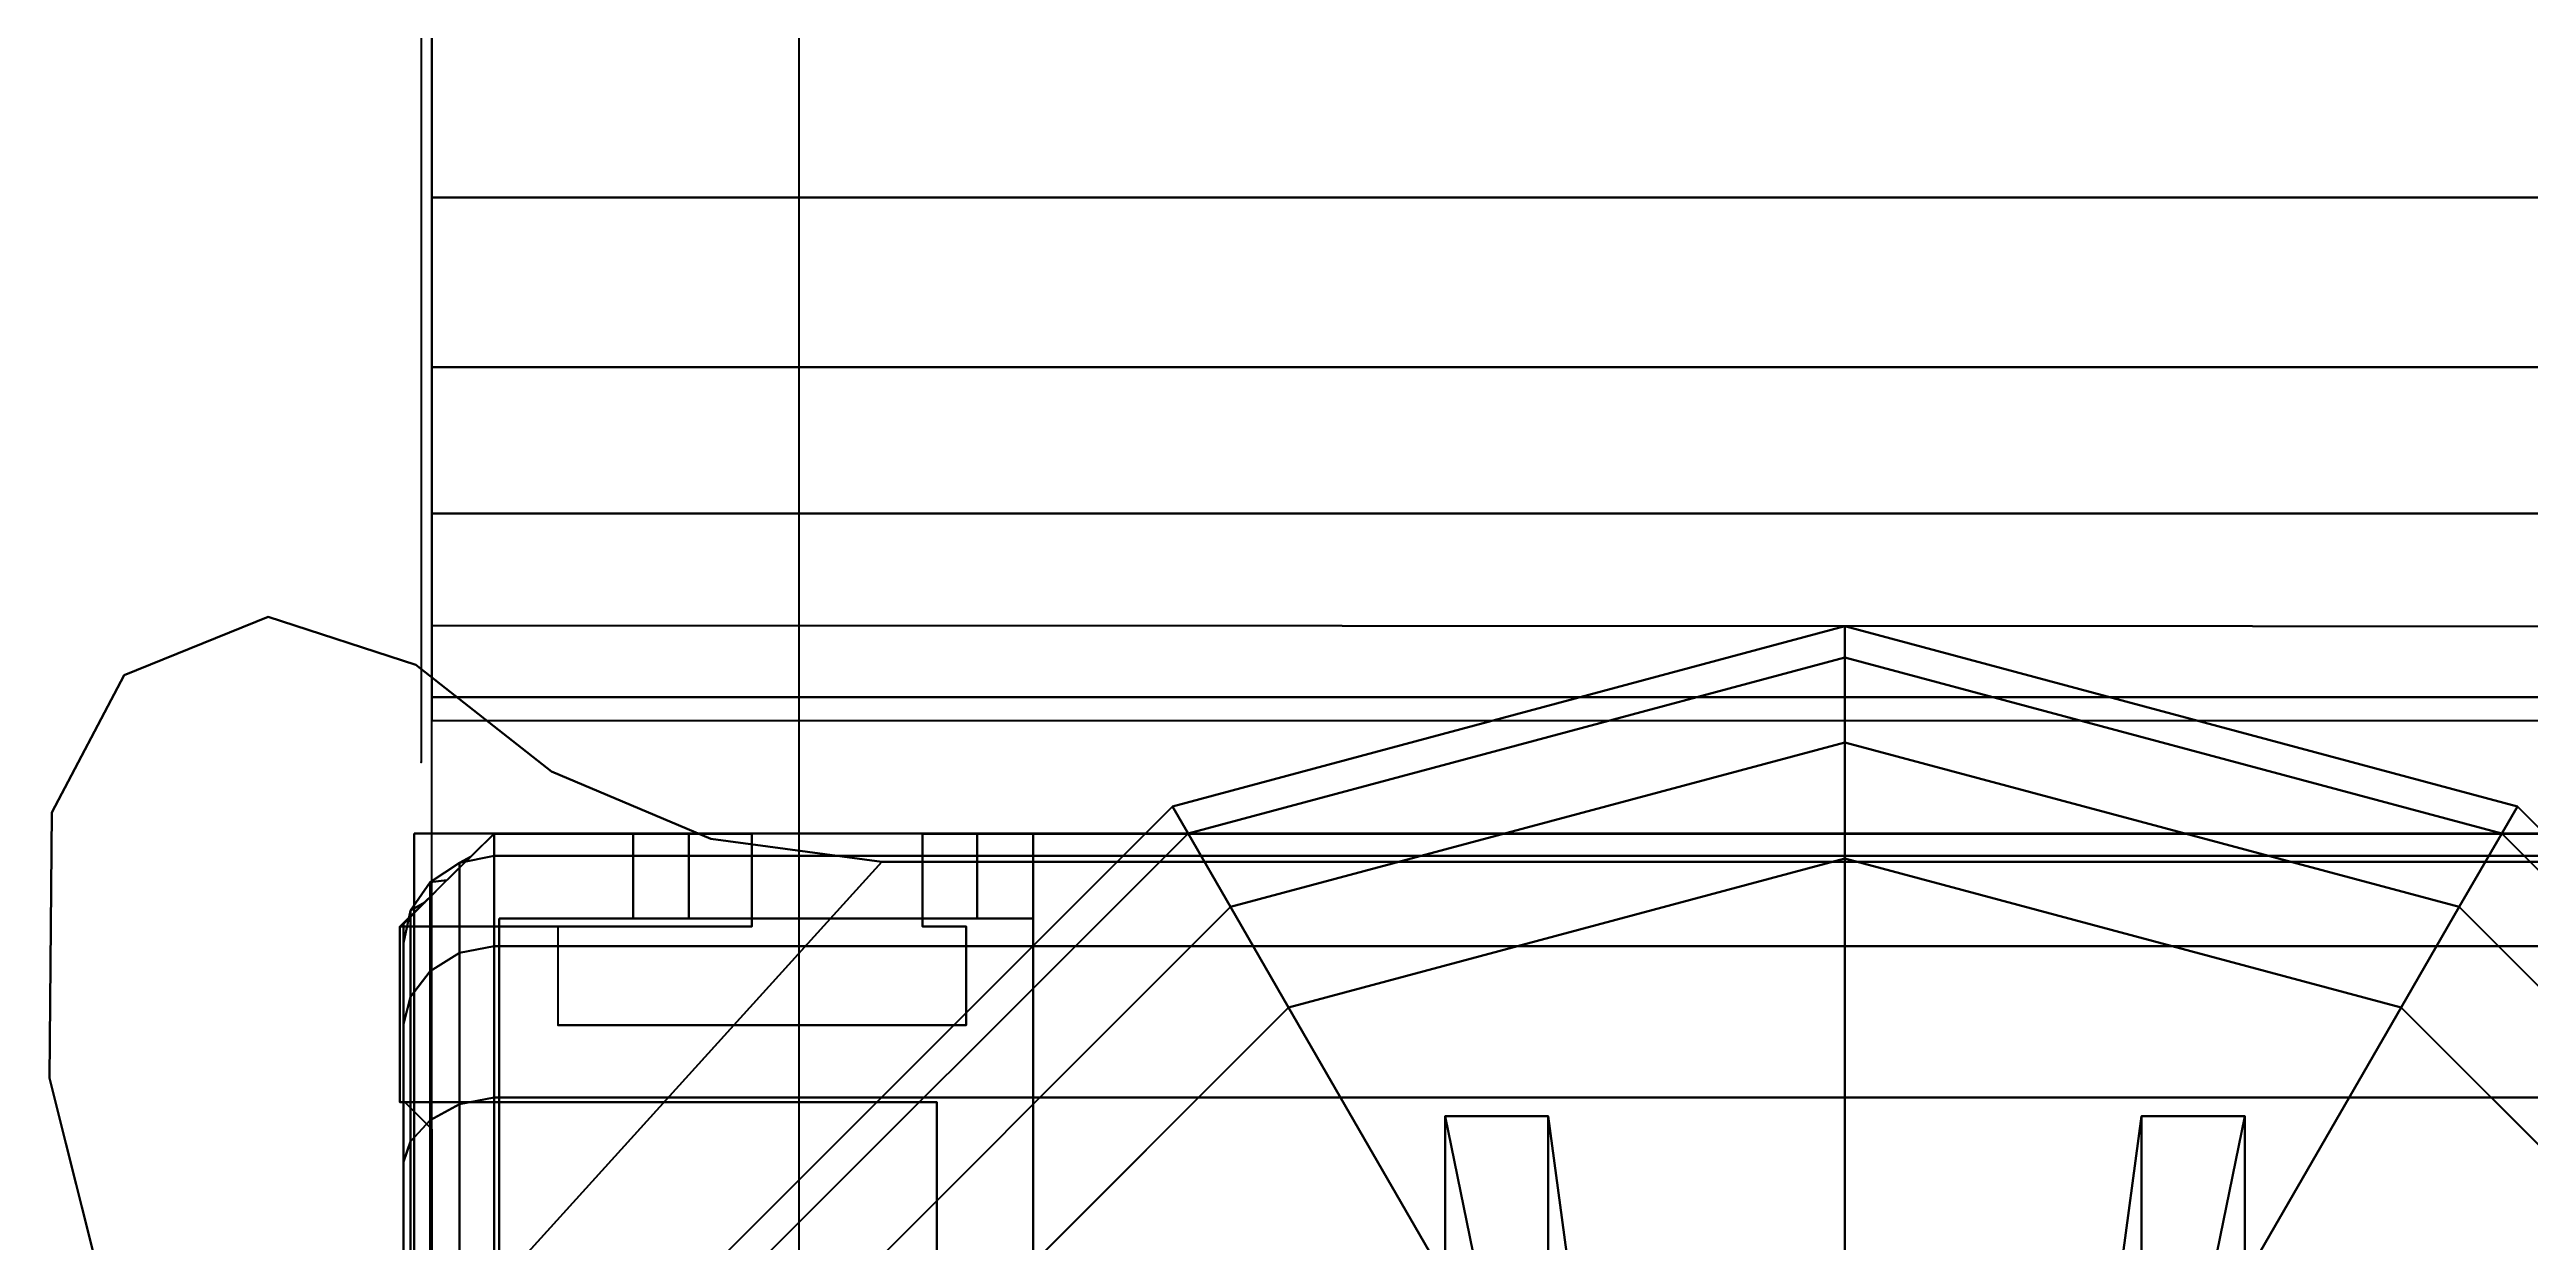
# Model space of a CAD drawing. Extents: x -170 to 1783, y -20 to 1205.
# Drawn here: x 379.971 to 381.724, y 284.27 to 285.111 of the extents above; entities that cross this region are included whole.
import ezdxf
from ezdxf.enums import TextEntityAlignment as Align

# ---------------------------------------------------------------- set-up
doc = ezdxf.new("R2010")
doc.units = 0
doc.header["$LTSCALE"] = 96
doc.header["$MEASUREMENT"] = 0
for name, color, linetype in [('A-FURN-3-PANEL-GLIDE', 7, 'Continuous'), ('A-FURN-3-PANEL-GLIDE-HOUSING', 7, 'Continuous'), ('A-FURN-3-PANEL-RACE', 7, 'Continuous'), ('A-FURN-3-PANEL-TOPCAP', 7, 'Continuous'), ('A-FURN-3-PANEL-TRIM', 7, 'Continuous'), ('A-FURN-P-PNLS', 7, 'Continuous'), ('MAIN_ELECTRICAL', 7, 'Continuous'), ('MAIN_PANEL', 7, 'Continuous'), ('MAIN_PANEL_COMP', 7, 'Continuous'), ('SM', 7, 'Continuous')]:
    doc.layers.add(name, color=color, linetype=linetype)

# ---------------------------------------------------------------- blocks, each defined once
blk = doc.blocks.new('EC-EFN-256')
at = {"layer": 'A-FURN-3-PANEL-GLIDE', "color": 20, "linetype": 'Continuous'}
for points in [[(23.5799, 1.8052, 0.2464), (23.5909, 1.8242, 0.1642), (23.9392, 1.4759, 0.1642), (23.9202, 1.4649, 0.2464)], [(23.5909, 1.8242, 0.1642), (23.5799, 1.8052, 0.0821), (23.9202, 1.4649, 0.0821), (23.9392, 1.4759, 0.1642)], [(23.5498, 1.7531, 0.3065), (23.5799, 1.8052, 0.2464), (23.9202, 1.4649, 0.2464), (23.8681, 1.4348, 0.3065)], [(23.5799, 1.8052, 0.0821), (23.5498, 1.7531, 0.022), (23.8681, 1.4348, 0.022), (23.9202, 1.4649, 0.0821)], [(23.5088, 1.682, 0.3285), (23.5498, 1.7531, 0.3065), (23.8681, 1.4348, 0.3065), (23.797, 1.3937, 0.3285)], [(23.5498, 1.7531, 0.022), (23.5088, 1.682), (23.797, 1.3937), (23.8681, 1.4348, 0.022)], [(23.2163, 1.1754, 0.3285), (23.5088, 1.682, 0.3285), (23.797, 1.3937, 0.3285), (23.2904, 1.1013, 0.3285)], [(23.9202, 1.4649, 0.2464), (23.9392, 1.4759, 0.1642), (24.0668, 1, 0.1642), (24.0447, 1, 0.2464)], [(23.9392, 1.4759, 0.1642), (23.9202, 1.4649, 0.0821), (24.0447, 1, 0.0821), (24.0668, 1, 0.1642)], [(23.8681, 1.4348, 0.3065), (23.9202, 1.4649, 0.2464), (24.0447, 1, 0.2464), (23.9846, 1, 0.3065)], [(23.9202, 1.4649, 0.0821), (23.8681, 1.4348, 0.022), (23.9846, 1, 0.022), (24.0447, 1, 0.0821)], [(23.797, 1.3937, 0.3285), (23.8681, 1.4348, 0.3065), (23.9846, 1, 0.3065), (23.9025, 1, 0.3285)], [(23.8681, 1.4348, 0.022), (23.797, 1.3937), (23.9025, 1), (23.9846, 1, 0.022)], [(23.2904, 1.1013, 0.3285), (23.797, 1.3937, 0.3285), (23.9025, 1, 0.3285), (23.3175, 1, 0.3285)], [(23.3175, 1, 0.3285), (23.9025, 1, 0.3285), (23.797, 0.6063, 0.3285), (23.2904, 0.8988, 0.3285)], [(23.9025, 1, 0.3285), (23.9846, 1, 0.3065), (23.8681, 0.5652, 0.3065), (23.797, 0.6063, 0.3285)], [(23.9846, 1, 0.022), (23.9025, 1), (23.797, 0.6063), (23.8681, 0.5652, 0.022)], [(23.9846, 1, 0.3065), (24.0447, 1, 0.2464), (23.9202, 0.5351, 0.2464), (23.8681, 0.5652, 0.3065)], [(24.0447, 1, 0.0821), (23.9846, 1, 0.022), (23.8681, 0.5652, 0.022), (23.9202, 0.5351, 0.0821)], [(24.0447, 1, 0.2464), (24.0668, 1, 0.1642), (23.9392, 0.5241, 0.1642), (23.9202, 0.5351, 0.2464)], [(24.0668, 1, 0.1642), (24.0447, 1, 0.0821), (23.9202, 0.5351, 0.0821), (23.9392, 0.5241, 0.1642)], [(23.2904, 0.8988, 0.3285), (23.797, 0.6063, 0.3285), (23.5088, 0.318, 0.3285), (23.2163, 0.8246, 0.3285)], [(23.797, 0.6063, 0.3285), (23.8681, 0.5652, 0.3065), (23.5498, 0.2469, 0.3065), (23.5088, 0.318, 0.3285)], [(23.8681, 0.5652, 0.022), (23.797, 0.6063), (23.5088, 0.318), (23.5498, 0.2469, 0.022)], [(23.8681, 0.5652, 0.3065), (23.9202, 0.5351, 0.2464), (23.5799, 0.1948, 0.2464), (23.5498, 0.2469, 0.3065)], [(23.9202, 0.5351, 0.0821), (23.8681, 0.5652, 0.022), (23.5498, 0.2469, 0.022), (23.5799, 0.1948, 0.0821)], [(23.9202, 0.5351, 0.2464), (23.9392, 0.5241, 0.1642), (23.5909, 0.1758, 0.1642), (23.5799, 0.1948, 0.2464)], [(23.9392, 0.5241, 0.1642), (23.9202, 0.5351, 0.0821), (23.5799, 0.1948, 0.0821), (23.5909, 0.1758, 0.1642)]]:
    blk.add_3dface(points, dxfattribs=at)
at = {"layer": 'A-FURN-3-PANEL-GLIDE', "color": 20, "linetype": 'Continuous', "invisible_edges": 12}
for points in [[(23.115, 1), (23.797, 1.3937), (23.5088, 1.682)], [(23.115, 1), (23.9025, 1), (23.797, 1.3937)], [(23.115, 1), (23.5088, 0.318), (23.797, 0.6063)], [(23.115, 1), (23.797, 0.6063), (23.9025, 1)]]:
    blk.add_3dface(points, dxfattribs=at)
at = {"layer": 'A-FURN-3-PANEL-GLIDE-HOUSING', "color": 40, "linetype": 'Continuous'}
for points in [[(23.3151, 1.2001, 2.2447), (23.72, 1.283, 3.3867), (23.72, 1.283, 3.5747), (23.115, 1.283, 3.5747)], [(23.72, 1.21, 3.3867), (23.72, 1.283, 3.3867), (23.3151, 1.2001, 2.2447), (23.2635, 1.1485, 2.2447)], [(23.72, 1.21, 3.3867), (23.72, 1.21, 3.5747), (23.72, 1.283, 3.5747), (23.72, 1.283, 3.3867)], [(23.115, 1.21, 3.5747), (23.72, 1.21, 3.5747), (23.72, 1.21, 3.3867), (23.2635, 1.1485, 2.2447)], [(23.72, 0.79, 3.3867), (23.72, 0.79, 3.5747), (23.115, 0.79, 3.5747), (23.2635, 0.8515, 2.2447)], [(23.72, 0.717, 3.3867), (23.72, 0.79, 3.3867), (23.2635, 0.8515, 2.2447), (23.3151, 0.7999, 2.2447)], [(23.3151, 0.7999, 2.2447), (23.115, 0.717, 3.5747), (23.72, 0.717, 3.5747), (23.72, 0.717, 3.3867)], [(23.72, 0.79, 3.5747), (23.72, 0.79, 3.3867), (23.72, 0.717, 3.3867), (23.72, 0.717, 3.5747)]]:
    blk.add_3dface(points, dxfattribs=at)
at = {"layer": 'A-FURN-3-PANEL-GLIDE-HOUSING', "color": 40, "linetype": 'Continuous', "invisible_edges": 4}
for points in [[(23.72, 1.283, 3.5747), (23.72, 1.21, 3.5747), (23.115, 1.21, 3.5747), (23.115, 1.283, 3.5747)], [(23.72, 0.79, 3.5747), (23.72, 0.717, 3.5747), (23.115, 0.717, 3.5747), (23.115, 0.79, 3.5747)]]:
    blk.add_3dface(points, dxfattribs=at)
at = {"layer": 'A-FURN-3-PANEL-RACE', "color": 40, "linetype": 'Continuous'}
for points, invisible_edges in [([(0.08, 2.0125, 3.515), (0.08, 2.0125, 0.3963), (23.92, 2.0125, 0.3963), (23.92, 2.0125, 3.515)], 8), ([(23.5, 1.5745, 0.3963), (23.92, 1.5745, 0.3963), (23.92, 2.0125, 0.3963), (0.08, 2.0125, 0.3963)], 8), ([(23.86, 1.9525, 3.515), (23.4, 1.9525, 3.515), (23.4, 2.0125, 3.515), (23.92, 2.0125, 3.515)], 8), ([(23.86, 1.5745, 3.515), (23.86, 1.9525, 3.515), (23.92, 2.0125, 3.515), (23.92, 1.5745, 3.515)], 2), ([(23.92, 1.8575, 3.1951), (23.92, 2.0125, 3.515), (23.92, 2.0125, 0.3963), (23.92, 1.8575, 1.4986)], 5), ([(23.92, 1.8181, 1.4986), (23.92, 1.8575, 1.4986), (23.92, 2.0125, 0.3963), (23.92, 1.5745, 0.3963)], 10), ([(23.92, 1.5745, 3.245), (23.92, 1.5745, 3.515), (23.92, 2.0125, 3.515), (23.92, 1.8575, 3.1951)], 4), ([(23.86, 1.9525, 0.4563), (0.14, 1.9525, 0.4563), (0.14, 1.9525, 3.515), (23.86, 1.9525, 3.515)], 4), ([(23.5, 1.5745, 0.4563), (0.14, 1.9525, 0.4563), (23.86, 1.9525, 0.4563), (23.86, 1.5745, 0.4563)], 1), ([(23.86, 1.9525, 0.4563), (23.86, 1.9525, 3.515), (23.86, 1.8575, 3.1951), (23.86, 1.8575, 1.4986)], 10), ([(23.86, 1.5745, 0.4563), (23.86, 1.9525, 0.4563), (23.86, 1.8575, 1.4986), (23.86, 1.8181, 1.4986)], 10), ([(23.86, 1.8575, 3.1951), (23.86, 1.9525, 3.515), (23.86, 1.5745, 3.515), (23.86, 1.5745, 3.245)], 1), ([(23.86, 1.5745, 1.7894), (23.86, 1.5745, 0.4563), (23.86, 1.8181, 1.4986), (23.86, 1.614, 1.7894)], 2), ([(23.92, 1.614, 1.7894), (23.92, 1.8181, 1.4986), (23.92, 1.5745, 0.3963), (23.92, 1.5745, 1.7894)], 2), ([(23.5, 1.5745, 0.3963), (23.5, 1.5745, 0.4563), (23.86, 1.5745, 0.4563), (23.92, 1.5745, 0.3963)], 4), ([(23.92, 1.5745, 0.3963), (23.86, 1.5745, 0.4563), (23.86, 1.5745, 1.7894), (23.92, 1.5745, 1.7894)], 1)]:
    blk.add_3dface(points, dxfattribs=dict(at, invisible_edges=invisible_edges))
for points in [[(23.86, 1.8575, 1.4986), (23.86, 1.8575, 3.1951), (23.92, 1.8575, 3.1951), (23.92, 1.8575, 1.4986)], [(23.92, 1.8181, 1.4986), (23.86, 1.8181, 1.4986), (23.86, 1.8575, 1.4986), (23.92, 1.8575, 1.4986)], [(23.86, 1.8575, 3.1951), (23.86, 1.5745, 3.245), (23.92, 1.5745, 3.245), (23.92, 1.8575, 3.1951)], [(23.92, 1.614, 1.7894), (23.86, 1.614, 1.7894), (23.86, 1.8181, 1.4986), (23.92, 1.8181, 1.4986)], [(23.92, 1.5745, 1.7894), (23.86, 1.5745, 1.7894), (23.86, 1.614, 1.7894), (23.92, 1.614, 1.7894)], [(23.86, 1.5745, 3.245), (23.86, 1.5745, 3.515), (23.92, 1.5745, 3.515), (23.92, 1.5745, 3.245)]]:
    blk.add_3dface(points, dxfattribs=at)
at = {"layer": 'A-FURN-3-PANEL-TOPCAP', "color": 60, "linetype": 'Continuous'}
for points, invisible_edges in [([(23.6879, 2.02, 56.0929), (23.5581, 2.02, 56.1974), (23.4956, 2.02, 56.0891), (23.5995, 2.02, 56.0044)], 10), ([(23.6768, 2.02, 55.8949), (23.5995, 2.02, 56.0044), (23.5854, 2, 55.9903), (23.6595, 2, 55.8849)], 10), ([(23.7851, 2.02, 55.9575), (23.6879, 2.02, 56.0929), (23.5995, 2.02, 56.0044), (23.6768, 2.02, 55.8949)], 10), ([(23.7217, 2.02, 55.7687), (23.6768, 2.02, 55.8949), (23.6595, 2, 55.8849), (23.7024, 2, 55.7635)], 10), ([(23.8425, 2.02, 55.8011), (23.7851, 2.02, 55.9575), (23.6768, 2.02, 55.8949), (23.7217, 2.02, 55.7687)], 10), ([(23.731, 2.02, 55.635), (23.7217, 2.02, 55.7687), (23.7024, 2, 55.7635), (23.711, 2, 55.635)], 2), ([(23.711, 2, 55.635), (23.711, 0, 55.635), (23.731, -0.02, 55.635), (23.731, 2.02, 55.635)], 5), ([(23.856, 2.02, 55.635), (23.8425, 2.02, 55.8011), (23.7217, 2.02, 55.7687), (23.731, 2.02, 55.635)], 2), ([(23.856, -0.02, 55.635), (23.856, 2.02, 55.635), (23.731, 2.02, 55.635), (23.731, -0.02, 55.635)], 5), ([(23.8715, 2.0047, 55.635), (23.856, 2.02, 55.635), (23.856, -0.02, 55.635), (23.8715, -0.0047, 55.635)], 10), ([(23.6595, 2, 55.8849), (23.5854, 2, 55.9903), (23.5252, 2, 55.9301), (23.5858, 2, 55.8424)], 10), ([(23.7024, 2, 55.7635), (23.6595, 2, 55.8849), (23.5858, 2, 55.8424), (23.6202, 2, 55.7415)], 10), ([(23.711, 2, 55.635), (23.7024, 2, 55.7635), (23.6202, 2, 55.7415), (23.6259, 2, 55.635)], 2), ([(23.711, 0, 55.635), (23.711, 2, 55.635), (23.6259, 2, 55.635), (23.6259, 0, 55.635)], 5), ([(23.8715, -0.0047, 55.635), (23.8871, 0.0106, 55.635), (23.8871, 1.9894, 55.635), (23.8715, 2.0047, 55.635)], 10), ([(23.9035, 1.9727, 55.635), (23.8871, 1.9894, 55.635), (23.8871, 0.0106, 55.635), (23.9035, 0.0273, 55.635)], 10), ([(23.9035, 0.0273, 55.635), (23.92, 0.044, 55.635), (23.92, 1.956, 55.635), (23.9035, 1.9727, 55.635)], 8)]:
    blk.add_3dface(points, dxfattribs=dict(at, invisible_edges=invisible_edges))
for points in [[(23.5581, 2.02, 56.1974), (23.6879, 2.02, 56.0929), (23.7022, 2.0151, 56.1072), (23.5669, 2.0151, 56.2168)], [(23.6879, 2.02, 56.0929), (23.7851, 2.02, 55.9575), (23.8045, 2.0151, 55.9663), (23.7022, 2.0151, 56.1072)], [(23.7851, 2.02, 55.9575), (23.8425, 2.02, 55.8011), (23.8656, 2.0151, 55.8048), (23.8045, 2.0151, 55.9663)], [(23.8425, 2.02, 55.8011), (23.856, 2.02, 55.635), (23.8715, 2.0047, 55.635), (23.8656, 2.0151, 55.8048)], [(23.5669, 2.0151, 56.2168), (23.7022, 2.0151, 56.1072), (23.7172, 2.0013, 56.1222), (23.5775, 2.0013, 56.2349)], [(23.5775, 2.0013, 56.2349), (23.7172, 2.0013, 56.1222), (23.7287, 1.9805, 56.1337), (23.5864, 1.9805, 56.248)], [(23.7022, 2.0151, 56.1072), (23.8045, 2.0151, 55.9663), (23.8226, 2.0013, 55.977), (23.7172, 2.0013, 56.1222)], [(23.7172, 2.0013, 56.1222), (23.8226, 2.0013, 55.977), (23.8356, 1.9805, 55.9859), (23.7287, 1.9805, 56.1337)], [(23.8045, 2.0151, 55.9663), (23.8656, 2.0151, 55.8048), (23.8857, 2.0013, 55.8104), (23.8226, 2.0013, 55.977)], [(23.8226, 2.0013, 55.977), (23.8857, 2.0013, 55.8104), (23.8994, 1.9805, 55.8155), (23.8356, 1.9805, 55.9859)], [(23.8656, 2.0151, 55.8048), (23.8715, 2.0047, 55.635), (23.8871, 1.9894, 55.635), (23.8857, 2.0013, 55.8104)], [(23.8857, 2.0013, 55.8104), (23.8871, 1.9894, 55.635), (23.9035, 1.9727, 55.635), (23.8994, 1.9805, 55.8155)], [(23.5864, 1.9805, 56.248), (23.7287, 1.9805, 56.1337), (23.7332, 1.956, 56.1382), (23.5901, 1.956, 56.2528)], [(23.7287, 1.9805, 56.1337), (23.8356, 1.9805, 55.9859), (23.8405, 1.956, 55.9895), (23.7332, 1.956, 56.1382)], [(23.8356, 1.9805, 55.9859), (23.8994, 1.9805, 55.8155), (23.9043, 1.956, 55.8177), (23.8405, 1.956, 55.9895)], [(23.8994, 1.9805, 55.8155), (23.9035, 1.9727, 55.635), (23.92, 1.956, 55.635), (23.9043, 1.956, 55.8177)], [(23.7332, 0.044, 56.1382), (23.5901, 0.044, 56.2528), (23.5901, 1.956, 56.2528), (23.7332, 1.956, 56.1382)], [(23.8405, 0.044, 55.9895), (23.7332, 0.044, 56.1382), (23.7332, 1.956, 56.1382), (23.8405, 1.956, 55.9895)], [(23.9043, 0.044, 55.8177), (23.8405, 0.044, 55.9895), (23.8405, 1.956, 55.9895), (23.9043, 1.956, 55.8177)], [(23.92, 0.044, 55.635), (23.9043, 0.044, 55.8177), (23.9043, 1.956, 55.8177), (23.92, 1.956, 55.635)]]:
    blk.add_3dface(points, dxfattribs=at)
at = {"layer": 'A-FURN-3-PANEL-TRIM', "color": 60, "linetype": 'Continuous'}
for points, invisible_edges in [([(23.5649, 2.2249, 3.5747), (23.4, 2.1348, 3.5747), (23.935, 2.269, 3.5747), (23.7471, 2.2706, 3.5747)], 2), ([(23.5649, 2.2249, 4.2397), (23.7471, 2.2706, 4.2397), (23.935, 2.269, 4.2397), (23.4, 2.1348, 4.2397)], 4), ([(23.5649, 2.2249, 3.8013), (23.7471, 2.2706, 3.8013), (23.935, 2.269, 3.8013), (23.4, 2.1348, 3.8013)], 4), ([(23.5649, 2.2249, 4.013), (23.4, 2.1348, 4.013), (23.935, 2.269, 4.013), (23.7471, 2.2706, 4.013)], 2), ([(23.935, 2.269, 3.5747), (23.4, 2.1348, 3.5747), (24.0735, 2.1159, 3.5747), (24.0322, 2.2178, 3.5747)], 3), ([(23.935, 2.269, 4.2397), (24.0322, 2.2178, 4.2397), (24.0735, 2.1159, 4.2397), (23.4, 2.1348, 4.2397)], 12), ([(23.935, 2.269, 3.8013), (24.0322, 2.2178, 3.8013), (24.0735, 2.1159, 3.8013), (23.4, 2.1348, 3.8013)], 12), ([(23.935, 2.269, 4.013), (23.4, 2.1348, 4.013), (24.0735, 2.1159, 4.013), (24.0322, 2.2178, 4.013)], 3), ([(23.4, 2.1348, 3.5747), (23.4, 0.3185, 3.5747), (23.9, 0.3185, 3.5747), (23.9, 1.6815, 3.5747)], 10), ([(24.0735, 2.1159, 3.5747), (23.4, 2.1348, 3.5747), (23.9639, 1.9153, 3.5747), (24.0395, 2.0114, 3.5747)], 3), ([(23.9639, 1.9153, 3.5747), (23.4, 2.1348, 3.5747), (23.9, 1.6815, 3.5747), (23.9163, 1.8027, 3.5747)], 3), ([(23.4, 2.1348, 4.2397), (23.9, 1.6815, 4.2397), (23.9, 0.3185, 4.2397), (23.4, 0.3185, 4.2397)], 5), ([(24.0735, 2.1159, 4.2397), (24.0395, 2.0114, 4.2397), (23.9639, 1.9153, 4.2397), (23.4, 2.1348, 4.2397)], 12), ([(23.9639, 1.9153, 4.2397), (23.9163, 1.8027, 4.2397), (23.9, 1.6815, 4.2397), (23.4, 2.1348, 4.2397)], 12), ([(24.0735, 2.1159, 3.8013), (24.0395, 2.0114, 3.8013), (23.9639, 1.9153, 3.8013), (23.4, 2.1348, 3.8013)], 12), ([(23.9639, 1.9153, 3.8013), (23.9163, 1.8027, 3.8013), (23.9, 1.6815, 3.8013), (23.4, 2.1348, 3.8013)], 12), ([(24.0735, 2.1159, 4.013), (23.4, 2.1348, 4.013), (23.9639, 1.9153, 4.013), (24.0395, 2.0114, 4.013)], 3), ([(23.9639, 1.9153, 4.013), (23.4, 2.1348, 4.013), (23.9, 1.6815, 4.013), (23.9163, 1.8027, 4.013)], 3), ([(23.8543, 2.0228, 55.635), (23.8543, 1.9109, 55.635), (23.7845, 1.9109, 55.635), (23.7299, 2.0228, 55.635)], 6), ([(23.7845, 1.9109, 4.2397), (23.7845, 1.9109, 55.635), (23.8543, 1.9109, 55.635), (23.8543, 1.9109, 4.2397)], 2), ([(23.8543, 1.6527, 55.635), (23.9198, 1.6527, 55.635), (23.9198, 0.3473, 55.635), (23.8543, 0.3473, 55.635)], 8), ([(23.7299, 0.3574, 55.635), (23.605, 0.3574, 55.635), (23.605, 1.6426, 55.635), (23.7299, 1.6426, 55.635)], 10), ([(23.8543, 0.3782, 55.635), (23.7845, 0.3782, 55.635), (23.7845, 1.6218, 55.635), (23.8543, 1.6218, 55.635)], 10)]:
    blk.add_3dface(points, dxfattribs=dict(at, invisible_edges=invisible_edges))
for points in [[(23.5649, 2.2249, 4.013), (23.7471, 2.2706, 4.013), (23.7471, 2.2706, 4.2397), (23.5649, 2.2249, 4.2397)], [(23.5649, 2.2249, 3.5747), (23.7471, 2.2706, 3.5747), (23.7471, 2.2706, 3.8013), (23.5649, 2.2249, 3.8013)], [(23.7471, 2.2706, 4.013), (23.935, 2.269, 4.013), (23.935, 2.269, 4.2397), (23.7471, 2.2706, 4.2397)], [(23.7471, 2.2706, 3.5747), (23.935, 2.269, 3.5747), (23.935, 2.269, 3.8013), (23.7471, 2.2706, 3.8013)], [(23.935, 2.269, 4.013), (24.0322, 2.2178, 4.013), (24.0322, 2.2178, 4.2397), (23.935, 2.269, 4.2397)], [(23.935, 2.269, 3.5747), (24.0322, 2.2178, 3.5747), (24.0322, 2.2178, 3.8013), (23.935, 2.269, 3.8013)], [(24.0322, 2.2178, 4.013), (24.0735, 2.1159, 4.013), (24.0735, 2.1159, 4.2397), (24.0322, 2.2178, 4.2397)], [(24.0322, 2.2178, 3.5747), (24.0735, 2.1159, 3.5747), (24.0735, 2.1159, 3.8013), (24.0322, 2.2178, 3.8013)], [(23.4, 2.1348, 3.8013), (23.9, 1.6815, 3.8013), (23.9, 1.6815, 4.013), (23.4, 2.1348, 4.013)], [(24.0735, 2.1159, 4.013), (24.0395, 2.0114, 4.013), (24.0395, 2.0114, 4.2397), (24.0735, 2.1159, 4.2397)], [(24.0735, 2.1159, 3.5747), (24.0395, 2.0114, 3.5747), (24.0395, 2.0114, 3.8013), (24.0735, 2.1159, 3.8013)], [(23.8543, 2.0228, 4.2397), (23.8543, 2.0228, 55.635), (23.7299, 2.0228, 55.635), (23.7299, 2.0228, 4.2397)], [(23.7299, 2.0228, 55.635), (23.7299, 1.6426, 55.635), (23.7299, 1.6426, 4.2397), (23.7299, 2.0228, 4.2397)], [(23.9198, 1.956, 4.2397), (23.9198, 1.956, 55.635), (23.8543, 2.0228, 55.635), (23.8543, 2.0228, 4.2397)], [(23.9198, 1.956, 55.635), (23.9198, 1.7737, 55.635), (23.8543, 1.7737, 55.635), (23.8543, 2.0228, 55.635)], [(24.0395, 2.0114, 4.013), (23.9639, 1.9153, 4.013), (23.9639, 1.9153, 4.2397), (24.0395, 2.0114, 4.2397)], [(24.0395, 2.0114, 3.5747), (23.9639, 1.9153, 3.5747), (23.9639, 1.9153, 3.8013), (24.0395, 2.0114, 3.8013)], [(23.9198, 1.7737, 55.635), (23.9198, 1.956, 55.635), (23.9198, 1.956, 4.2397), (23.9198, 1.7737, 4.2397)], [(23.7845, 1.6218, 55.635), (23.7845, 1.9109, 55.635), (23.7845, 1.9109, 4.2397), (23.7845, 1.6218, 4.2397)], [(23.8543, 1.9109, 55.635), (23.8543, 1.7737, 55.635), (23.8543, 1.7737, 4.2397), (23.8543, 1.9109, 4.2397)], [(23.9639, 1.9153, 4.013), (23.9163, 1.8027, 4.013), (23.9163, 1.8027, 4.2397), (23.9639, 1.9153, 4.2397)], [(23.9639, 1.9153, 3.5747), (23.9163, 1.8027, 3.5747), (23.9163, 1.8027, 3.8013), (23.9639, 1.9153, 3.8013)], [(23.9163, 1.8027, 4.013), (23.9, 1.6815, 4.013), (23.9, 1.6815, 4.2397), (23.9163, 1.8027, 4.2397)], [(23.9163, 1.8027, 3.5747), (23.9, 1.6815, 3.5747), (23.9, 1.6815, 3.8013), (23.9163, 1.8027, 3.8013)], [(23.8543, 1.7737, 4.2397), (23.8543, 1.7737, 55.635), (23.9198, 1.7737, 55.635), (23.9198, 1.7737, 4.2397)], [(23.9, 1.6815, 4.2397), (23.9, 1.6815, 3.5747), (23.9, 0.3185, 3.5747), (23.9, 0.3185, 4.2397)], [(23.8543, 1.6527, 55.635), (23.8543, 1.6218, 55.635), (23.8543, 1.6218, 4.2397), (23.8543, 1.6527, 4.2397)], [(23.9198, 1.6527, 4.2397), (23.9198, 1.6527, 55.635), (23.8543, 1.6527, 55.635), (23.8543, 1.6527, 4.2397)], [(23.9198, 1.6527, 55.635), (23.9198, 1.6527, 4.2397), (23.9198, 0.3473, 4.2397), (23.9198, 0.3473, 55.635)], [(23.7299, 1.6426, 4.2397), (23.7299, 1.6426, 55.635), (23.605, 1.6426, 55.635), (23.605, 1.6426, 4.2397)], [(23.8543, 1.6218, 4.2397), (23.8543, 1.6218, 55.635), (23.7845, 1.6218, 55.635), (23.7845, 1.6218, 4.2397)]]:
    blk.add_3dface(points, dxfattribs=at)
at = {"layer": 'A-FURN-P-PNLS', "color": 60, "linetype": 'Continuous'}
for p, q in [((0, 2), (24, 2)), ((24, 2), (24, 0))]:
    blk.add_line(p, q, dxfattribs=at)
at = {"layer": 'MAIN_PANEL', "color": 7, "linetype": 'Continuous'}
for p in [(24, 2), (24, 2, 55.663), (24, 2)]:
    blk.add_point(p, dxfattribs=at)
blk = doc.blocks.new('EC-FPFS-56')
at = {"layer": 'MAIN_PANEL_COMP', "color": 7, "linetype": 'Continuous'}
for p in [(0.0002, 0), (0.0002, 0), (0.0297, -0.0077), (0.0297, -0.0077)]:
    blk.add_point(p, dxfattribs=at)
at = {"layer": 'SM', "color": 60, "linetype": 'Continuous'}
blk.add_line((2.0002, 0), (0.0002, 0), dxfattribs=at)
for points in [[(0.0463, -0.0077, 55.6309), (0.0297, -0.0077, 55.5), (0.0297, -2.0077, 55.5), (0.0463, -1.9911, 55.6309)], [(0.0297, -0.0077, 55.5), (2.0297, -0.0077, 55.5), (2.0297, -0.0077, 3), (0.0297, -0.0077, 3)], [(0.0297, -0.0077, 3), (2.0297, -0.0077, 3), (2.0297, -0.0077), (0.0297, -0.0077)], [(0.0463, -1.9911, 55.6309), (0.0962, -1.9403, 55.751), (0.0971, -0.0077, 55.751), (0.0463, -0.0077, 55.6309)], [(0.1762, -0.0077, 55.8545), (0.0971, -0.0077, 55.751), (0.0962, -1.9403, 55.751), (0.1762, -1.8612, 55.8545)], [(0.2797, -0.0077, 55.9336), (0.1762, -0.0077, 55.8545), (0.1762, -1.8612, 55.8545), (0.2797, -1.7577, 55.9336)], [(0.3999, -0.0077, 55.9844), (0.2797, -0.0077, 55.9336), (0.2797, -1.7577, 55.9336), (0.3999, -1.6375, 55.9844)], [(0.5297, -0.0077, 56), (0.3999, -0.0077, 55.9844), (0.3999, -1.6375, 55.9844), (0.5297, -1.5077, 56)]]:
    blk.add_3dface(points, dxfattribs=at)
for points, invisible_edges in [([(0.0297, -0.0077, 55.5), (0.0463, -0.0077, 55.6309), (2.0297, -0.0077, 55.5)], 2), ([(0.0971, -0.0077, 55.751), (2.0297, -0.0077, 55.5), (0.0463, -0.0077, 55.6309)], 3), ([(2.0297, -0.0077, 55.5), (0.0971, -0.0077, 55.751), (2.0131, -0.0077, 55.6309)], 3), ([(0.1762, -0.0077, 55.8545), (2.0131, -0.0077, 55.6309), (0.0971, -0.0077, 55.751)], 3), ([(2.0131, -0.0077, 55.6309), (0.1762, -0.0077, 55.8545), (1.9624, -0.0077, 55.751)], 3), ([(0.2797, -0.0077, 55.9336), (1.9624, -0.0077, 55.751), (0.1762, -0.0077, 55.8545)], 3), ([(1.9624, -0.0077, 55.751), (0.2797, -0.0077, 55.9336), (1.8833, -0.0077, 55.8545)], 3), ([(0.3999, -0.0077, 55.9844), (1.8833, -0.0077, 55.8545), (0.2797, -0.0077, 55.9336)], 3), ([(1.8833, -0.0077, 55.8545), (0.3999, -0.0077, 55.9844), (1.7797, -0.0077, 55.9336)], 3), ([(0.5297, -0.0077, 56), (1.7797, -0.0077, 55.9336), (0.3999, -0.0077, 55.9844)], 3)]:
    blk.add_3dface(points, dxfattribs=dict(at, invisible_edges=invisible_edges))
blk = doc.blocks.new('EC-HP-TFM-14')
at = {"layer": 'SM', "color": 60, "linetype": 'Continuous'}
blk.add_line((-5.7899, 5.3908), (-5.7899, -6.6092), dxfattribs=at)

msp = doc.modelspace()

# ---------------------------------------------------------------- block references
at = {"layer": 'MAIN_ELECTRICAL', "color": 47, "linetype": 'Continuous'}
msp.add_blockref('EC-HP-TFM-14', (386.29104, 284.63613), dxfattribs=at)
at = {"layer": 'MAIN_PANEL', "color": 47, "linetype": 'Continuous', "rotation": 90}
msp.add_blockref('EC-EFN-256', (382.24146, 260.63599), dxfattribs=at)
at = {"layer": 'MAIN_PANEL_COMP', "color": 47, "linetype": 'Continuous'}
ref = msp.add_blockref('EC-FPFS-56', (380.2338, 284.60625), dxfattribs=dict(at, rotation=90))
ref.add_attrib('CAPMC', 'ECH', dxfattribs={"color": 47, "linetype": 'Continuous', "height": 0.000000012, "width": 0.666667}).set_placement((380.2338, 284.60625), align=Align.BOTTOM_LEFT)
ref.add_attrib('CAPPN', 'EC-FPFS-56', dxfattribs={"color": 47, "linetype": 'Continuous', "height": 0.000000012, "width": 0.666667}).set_placement((380.2338, 284.60625), align=Align.BOTTOM_LEFT)
ref.add_attrib('CAPMG', 'RSI', dxfattribs={"color": 47, "linetype": 'Continuous', "height": 0.000000012, "width": 0.666667}).set_placement((380.2338, 284.60625), align=Align.BOTTOM_LEFT)
ref.add_attrib('CAPQTY', '1', dxfattribs={"color": 47, "linetype": 'Continuous', "height": 0.000000012, "width": 0.666667}).set_placement((380.2338, 284.60625), align=Align.BOTTOM_LEFT)

doc.saveas('drawing.dxf')
